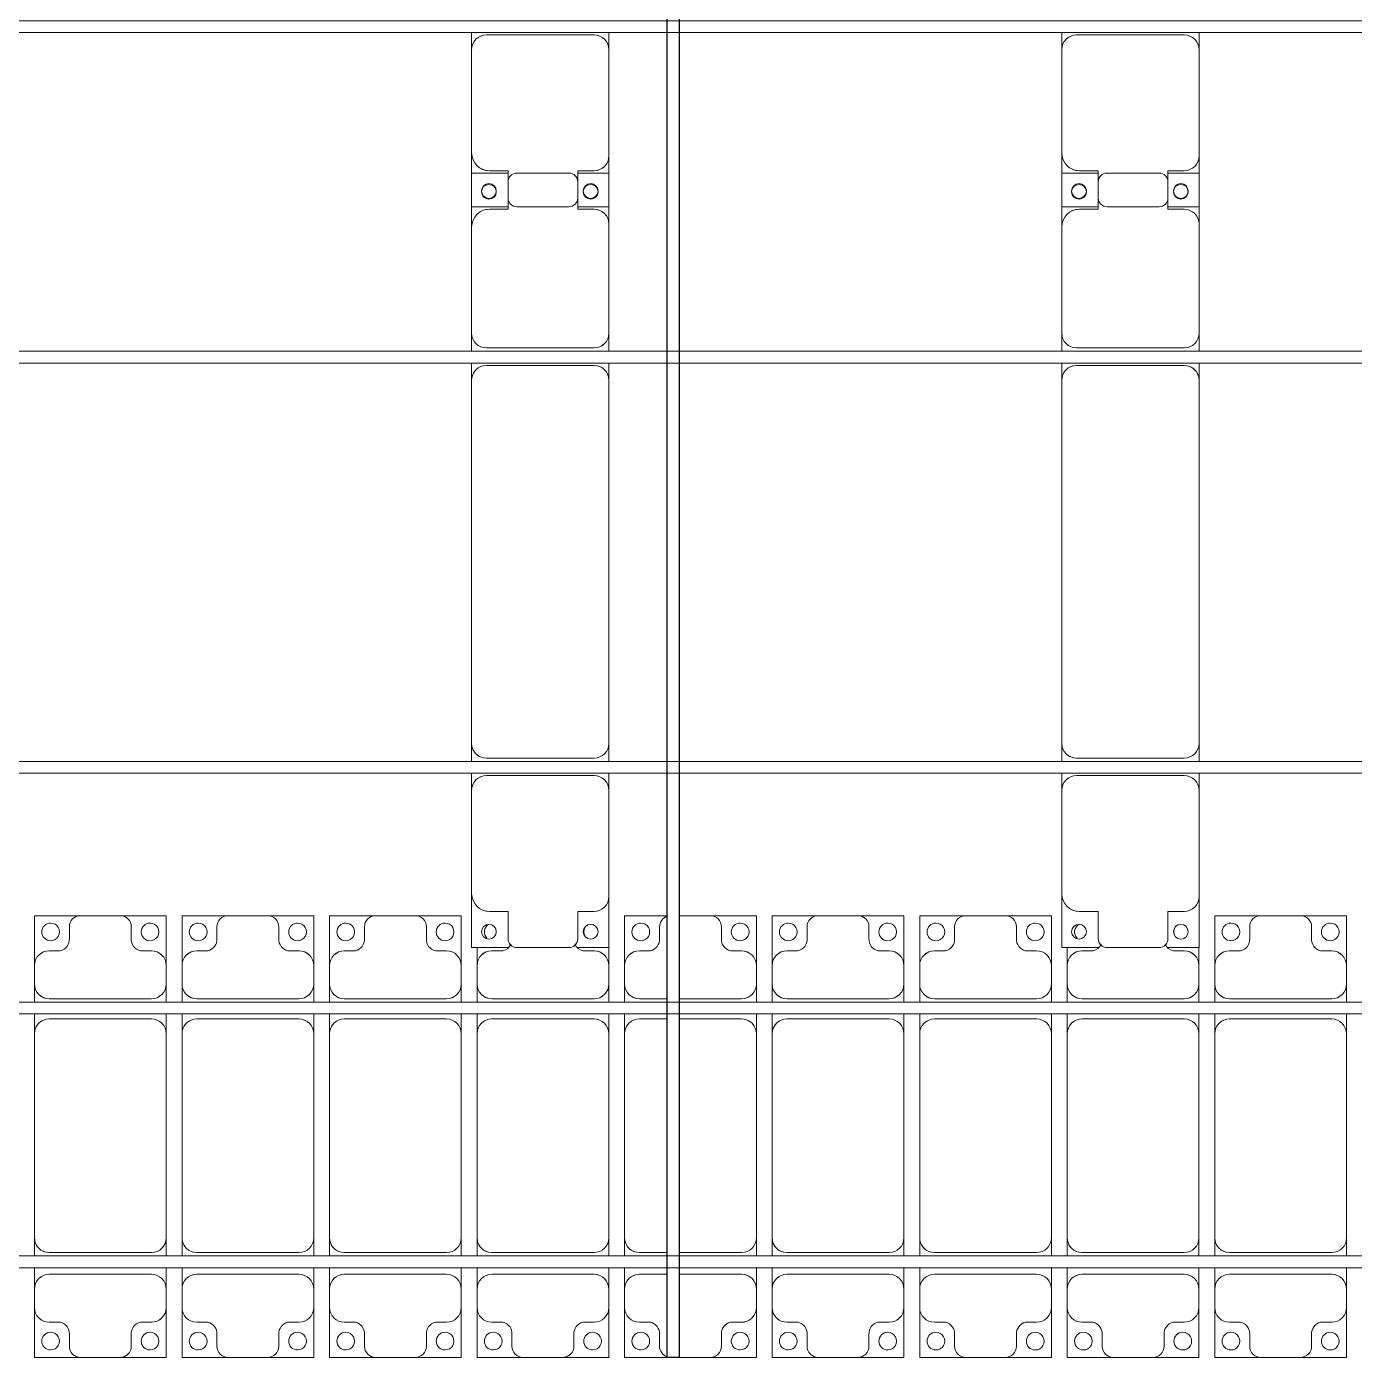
# Model space of a CAD drawing. Header units: millimetres. Extents: x -147246 to 112336, y -213734 to -86506.
# Drawn here: x -23856 to -19356, y -204519 to -200010 of the extents above; entities that cross this region are included whole.
import ezdxf

# ---------------------------------------------------------------- set-up
doc = ezdxf.new("R2010")
doc.units = ezdxf.units.MM
doc.layers.add('A-GENM', color=13, linetype='Continuous', lineweight=9)
doc.layers.add('S-BEAM', color=12, linetype='Continuous', lineweight=9)

# ---------------------------------------------------------------- blocks, each defined once
blk = doc.blocks.new('Dai phao do pin - DẢI PHAO ĐỠ PIN-V38-BỐ TRÍ KHUNG KẾT CẤU BÈ PIN 05')
at = {"layer": 'A-GENM', "color": 7}
for p, q in [((-1312.2, 241.6), (-1129.7, 241.6)), ((-1312.2, 116.4), (-1312.2, 241.6)), ((-779.7, 241.6), (-1129.7, 241.6)), ((-779.7, 241.6), (-721.5, 241.6)), ((-681.5, 241.6), (-620.3, 241.6)), ((610.3, 241.6), (-620.3, 241.6)), ((610.3, 241.6), (668.5, 241.6)), ((708.5, 241.6), (769.7, 241.6)), ((1129.7, 241.6), (769.7, 241.6)), ((1129.7, 241.6), (1312.2, 241.6)), ((1197.8, 241.6), (1380.3, 241.6)), ((1197.8, 118.2), (1197.8, 241.6)), ((1312.2, 241.6), (1312.2, 118.2)), ((1730.3, 241.6), (1380.3, 241.6)), ((1730.3, 241.6), (1788.5, 241.6)), ((-1189.7, 181.6), (-1189.7, 118.2)), ((-729.7, -173.4), (-729.7, 191.6)), ((-670.3, 191.6), (-670.3, -173.4)), ((660.3, -173.4), (660.3, 191.6)), ((719.7, 191.6), (719.7, -173.4)), ((1189.7, 118.2), (1189.7, 181.6)), ((1320.3, 181.6), (1320.3, 118.2)), ((1780.3, -173.4), (1780.3, 191.6)), ((-1189.7, 118.2), (-1282.2, 118.2)), ((1282.2, 118.2), (1189.7, 118.2)), ((1320.3, 118.2), (1227.8, 118.2)), ((-1312.2, 88.2), (-1312.2, -88.2)), ((1197.8, 88.2), (1197.8, -88.2)), ((1312.2, -88.2), (1312.2, 88.2)), ((-1312.2, -223.4), (-1312.2, -116.4)), ((-1282.2, -118.2), (-1189.7, -118.2)), ((-1189.7, -118.2), (-1189.7, -173.4)), ((1189.7, -173.4), (1189.7, -118.2)), ((1189.7, -118.2), (1282.2, -118.2)), ((1197.8, -223.4), (1197.8, -118.2)), ((1227.8, -118.2), (1320.3, -118.2)), ((1312.2, -118.2), (1312.2, -223.4)), ((1320.3, -118.2), (1320.3, -173.4)), ((-1139.7, -223.4), (-1312.2, -223.4)), ((-1139.7, -223.4), (-779.7, -223.4)), ((-721.5, -223.4), (-779.7, -223.4)), ((-620.3, -223.4), (-681.5, -223.4)), ((-620.3, -223.4), (610.3, -223.4)), ((668.5, -223.4), (610.3, -223.4)), ((769.7, -223.4), (708.5, -223.4)), ((769.7, -223.4), (1139.7, -223.4)), ((1312.2, -223.4), (1139.7, -223.4)), ((1370.3, -223.4), (1197.8, -223.4)), ((1370.3, -223.4), (1730.3, -223.4)), ((1788.5, -223.4), (1730.3, -223.4))]:
    blk.add_line(p, q, dxfattribs=at)
for centre, radius, start, end in [((-1129.7, 181.6), 60, 90, 180), ((-779.7, 191.6), 50, 360, 90), ((-779.7, 191.6), 50, 360, 45), ((-620.3, 191.6), 50, 90, 180), ((-620.3, 191.6), 50, 105, 180), ((610.3, 191.6), 50, 360, 90), ((610.3, 191.6), 50, 15, 90), ((769.7, 191.6), 50, 90, 180), ((769.7, 191.6), 50, 135, 180), ((1129.7, 181.6), 60, 360, 90), ((1380.3, 181.6), 60, 90, 180), ((1730.3, 191.6), 50, 360, 90), ((1730.3, 191.6), 50, 360, 45), ((-1258.6, 183.2), 25, 0, 180), ((-1258.6, 183.2), 25, 180, 360), ((-1129.7, 181.6), 60, 150, 180), ((1129.7, 181.6), 60, 360, 30), ((1248.6, 183.2), 25, 360, 180), ((1248.6, 183.2), 25, 180, 0), ((1251.4, 183.2), 25, 0, 180), ((1251.4, 183.2), 25, 180, 360), ((1380.3, 181.6), 60, 150, 180), ((-1282.2, 88.2), 30, 90, 180), ((-1282.2, 88.2), 30, 120, 134.109), ((1227.8, 88.2), 30, 90, 180), ((1282.2, 88.2), 30, 360, 90), ((-1282.2, -88.2), 30, 180, 270), ((1227.8, -88.2), 30, 180, 270), ((1282.2, -88.2), 30, 270, 360), ((-1282.2, -88.2), 30, 225.8915, 240), ((-1258.6, -161.8), 25, 0, 180), ((-1258.6, -161.8), 25, 180, 0), ((-1139.7, -173.4), 50, 180, 270), ((-1139.7, -173.4), 50, 180, 225), ((-779.7, -173.4), 50, 270, 360), ((-779.7, -173.4), 50, 315, 360), ((-620.3, -173.4), 50, 180, 270), ((-620.3, -173.4), 50, 180, 270), ((610.3, -173.4), 50, 270, 360), ((610.3, -173.4), 50, 285, 360), ((769.7, -173.4), 50, 180, 270), ((769.7, -173.4), 50, 180, 225), ((1139.7, -173.4), 50, 270, 360), ((1139.7, -173.4), 50, 315, 360), ((1248.6, -161.8), 25, 0, 180), ((1248.6, -161.8), 25, 180, 360), ((1251.4, -161.8), 25, 0, 180), ((1251.4, -161.8), 25, 180, 0), ((1370.3, -173.4), 50, 180, 270), ((1370.3, -173.4), 50, 180, 225), ((1730.3, -173.4), 50, 270, 360), ((1730.3, -173.4), 50, 315, 360)]:
    blk.add_arc(centre, radius, start, end, dxfattribs=at)
blk = doc.blocks.new('Dai phao do pin - DẢI PHAO ĐỠ PIN-V39-BỐ TRÍ KHUNG KẾT CẤU BÈ PIN 05')
at = {"layer": 'A-GENM', "color": 7}
for p, q in [((-1312.2, 241.6), (-1129.7, 241.6)), ((-1312.2, 116.4), (-1312.2, 241.6)), ((-779.7, 241.6), (-1129.7, 241.6)), ((-779.7, 241.6), (-721.5, 241.6)), ((-681.5, 241.6), (-620.3, 241.6)), ((610.3, 241.6), (-620.3, 241.6)), ((610.3, 241.6), (668.5, 241.6)), ((708.5, 241.6), (769.7, 241.6)), ((1129.7, 241.6), (769.7, 241.6)), ((1129.7, 241.6), (1312.2, 241.6)), ((1197.8, 241.6), (1380.3, 241.6)), ((1197.8, 118.2), (1197.8, 241.6)), ((1312.2, 241.6), (1312.2, 118.2)), ((1730.3, 241.6), (1380.3, 241.6)), ((1730.3, 241.6), (1788.5, 241.6)), ((-1189.7, 181.6), (-1189.7, 118.2)), ((-729.7, -173.4), (-729.7, 191.6)), ((-670.3, 191.6), (-670.3, -173.4)), ((660.3, -173.4), (660.3, 191.6)), ((719.7, 191.6), (719.7, -173.4)), ((1189.7, 118.2), (1189.7, 181.6)), ((1320.3, 181.6), (1320.3, 118.2)), ((1780.3, -173.4), (1780.3, 191.6)), ((-1189.7, 118.2), (-1282.2, 118.2)), ((1282.2, 118.2), (1189.7, 118.2)), ((1320.3, 118.2), (1227.8, 118.2)), ((-1312.2, 88.2), (-1312.2, -88.2)), ((1197.8, 88.2), (1197.8, -88.2)), ((1312.2, -88.2), (1312.2, 88.2)), ((-1312.2, -223.4), (-1312.2, -116.4)), ((-1282.2, -118.2), (-1189.7, -118.2)), ((-1189.7, -118.2), (-1189.7, -173.4)), ((1189.7, -173.4), (1189.7, -118.2)), ((1189.7, -118.2), (1282.2, -118.2)), ((1197.8, -223.4), (1197.8, -118.2)), ((1227.8, -118.2), (1320.3, -118.2)), ((1312.2, -118.2), (1312.2, -223.4)), ((1320.3, -118.2), (1320.3, -173.4)), ((-1139.7, -223.4), (-1312.2, -223.4)), ((-1139.7, -223.4), (-779.7, -223.4)), ((-721.5, -223.4), (-779.7, -223.4)), ((-620.3, -223.4), (-681.5, -223.4)), ((-620.3, -223.4), (610.3, -223.4)), ((668.5, -223.4), (610.3, -223.4)), ((769.7, -223.4), (708.5, -223.4)), ((769.7, -223.4), (1139.7, -223.4)), ((1312.2, -223.4), (1139.7, -223.4)), ((1370.3, -223.4), (1197.8, -223.4)), ((1370.3, -223.4), (1730.3, -223.4)), ((1788.5, -223.4), (1730.3, -223.4))]:
    blk.add_line(p, q, dxfattribs=at)
for centre, radius, start, end in [((-1129.7, 181.6), 60, 90, 180), ((-779.7, 191.6), 50, 360, 90), ((-779.7, 191.6), 50, 360, 45), ((-620.3, 191.6), 50, 90, 180), ((-620.3, 191.6), 50, 105, 180), ((610.3, 191.6), 50, 360, 90), ((610.3, 191.6), 50, 15, 90), ((769.7, 191.6), 50, 90, 180), ((769.7, 191.6), 50, 135, 180), ((1129.7, 181.6), 60, 360, 90), ((1380.3, 181.6), 60, 90, 180), ((1730.3, 191.6), 50, 360, 90), ((1730.3, 191.6), 50, 360, 45), ((-1258.6, 183.2), 25, 0, 180), ((-1258.6, 183.2), 25, 180, 360), ((-1129.7, 181.6), 60, 150, 180), ((1129.7, 181.6), 60, 360, 30), ((1248.6, 183.2), 25, 360, 180), ((1248.6, 183.2), 25, 180, 0), ((1251.4, 183.2), 25, 0, 180), ((1251.4, 183.2), 25, 180, 360), ((1380.3, 181.6), 60, 150, 180), ((-1282.2, 88.2), 30, 90, 180), ((-1282.2, 88.2), 30, 120, 134.1085), ((1227.8, 88.2), 30, 90, 180), ((1282.2, 88.2), 30, 360, 90), ((-1282.2, -88.2), 30, 180, 270), ((1227.8, -88.2), 30, 180, 270), ((1282.2, -88.2), 30, 270, 360), ((-1282.2, -88.2), 30, 225.8919, 240), ((-1258.6, -161.8), 25, 0, 180), ((-1258.6, -161.8), 25, 180, 0), ((-1139.7, -173.4), 50, 180, 270), ((-1139.7, -173.4), 50, 180, 225), ((-779.7, -173.4), 50, 270, 360), ((-779.7, -173.4), 50, 315, 360), ((-620.3, -173.4), 50, 180, 270), ((-620.3, -173.4), 50, 180, 270), ((610.3, -173.4), 50, 270, 360), ((610.3, -173.4), 50, 285, 360), ((769.7, -173.4), 50, 180, 270), ((769.7, -173.4), 50, 180, 225), ((1139.7, -173.4), 50, 270, 360), ((1139.7, -173.4), 50, 315, 360), ((1248.6, -161.8), 25, 0, 180), ((1248.6, -161.8), 25, 180, 360), ((1251.4, -161.8), 25, 0, 180), ((1251.4, -161.8), 25, 180, 0), ((1370.3, -173.4), 50, 180, 270), ((1370.3, -173.4), 50, 180, 225), ((1730.3, -173.4), 50, 270, 360), ((1730.3, -173.4), 50, 315, 360)]:
    blk.add_arc(centre, radius, start, end, dxfattribs=at)
blk = doc.blocks.new('Dai phaodi lai - DẢI PHAO ĐI LẠI-25020-BỐ TRÍ KHUNG KẾT CẤU BÈ PIN 05')
at = {"layer": 'A-GENM', "color": 7}
for p, q in [((72276.8, 748.4), (72433.1, 748.4)), ((72276.8, 579.3), (72276.8, 748.4)), ((72566.9, 748.4), (72433.1, 748.4)), ((72566.9, 748.4), (72723.2, 748.4)), ((72723.2, 748.4), (72723.2, 579.3)), ((72776.8, 748.4), (72933.1, 748.4)), ((72776.8, 579.3), (72776.8, 748.4)), ((73066.9, 748.4), (72933.1, 748.4)), ((73066.9, 748.4), (73223.2, 748.4)), ((73223.2, 748.4), (73223.2, 579.3)), ((73276.8, 748.4), (73433.1, 748.4)), ((73276.8, 579.3), (73276.8, 748.4)), ((73566.9, 748.4), (73433.1, 748.4)), ((73566.9, 748.4), (73723.2, 748.4)), ((73723.2, 748.4), (73723.2, 579.3)), ((74276.8, 748.4), (74421.5, 748.4)), ((74276.8, 579.3), (74276.8, 748.4)), ((74566.9, 748.4), (74461.5, 748.4)), ((74566.9, 748.4), (74723.2, 748.4)), ((74723.2, 748.4), (74723.2, 579.3)), ((74776.8, 748.4), (74933.1, 748.4)), ((74776.8, 579.3), (74776.8, 748.4)), ((75066.9, 748.4), (74933.1, 748.4)), ((75066.9, 748.4), (75223.2, 748.4)), ((75223.2, 748.4), (75223.2, 579.3)), ((75276.8, 748.4), (75433.1, 748.4)), ((75276.8, 579.3), (75276.8, 748.4)), ((75566.9, 748.4), (75433.1, 748.4)), ((75566.9, 748.4), (75723.2, 748.4)), ((75723.2, 748.4), (75723.2, 579.3)), ((76276.8, 748.4), (76433.1, 748.4)), ((76276.8, 579.3), (76276.8, 748.4)), ((76566.9, 748.4), (76433.1, 748.4)), ((76566.9, 748.4), (76723.2, 748.4)), ((76723.2, 748.4), (76723.2, 579.3)), ((72395.1, 710.4), (72395.1, 670.7)), ((72604.9, 670.7), (72604.9, 710.4)), ((72895.1, 710.4), (72895.1, 670.7)), ((73104.9, 670.7), (73104.9, 710.4)), ((73395.1, 710.4), (73395.1, 670.7)), ((73604.9, 670.7), (73604.9, 710.4)), ((74395.1, 710.4), (74395.1, 670.7)), ((74604.9, 670.7), (74604.9, 710.4)), ((74895.1, 710.4), (74895.1, 670.7)), ((75104.9, 670.7), (75104.9, 710.4)), ((75395.1, 710.4), (75395.1, 670.7)), ((75604.9, 670.7), (75604.9, 710.4)), ((76395.1, 710.4), (76395.1, 670.7)), ((76604.9, 670.7), (76604.9, 710.4)), ((73776.8, 579.3), (73776.8, 641.7)), ((74223.2, 640.7), (74223.2, 579.3)), ((75776.8, 579.3), (75776.8, 641.7)), ((76223.2, 640.7), (76223.2, 579.3)), ((72364.3, 629.3), (72326.8, 629.3)), ((72673.2, 629.3), (72635.7, 629.3)), ((72864.3, 629.3), (72826.8, 629.3)), ((73173.2, 629.3), (73135.7, 629.3)), ((73364.3, 629.3), (73326.8, 629.3)), ((73673.2, 629.3), (73635.7, 629.3)), ((73864.3, 629.3), (73826.8, 629.3)), ((74173.2, 629.3), (74135.7, 629.3)), ((74364.3, 629.3), (74326.8, 629.3)), ((74673.2, 629.3), (74635.7, 629.3)), ((74864.3, 629.3), (74826.8, 629.3)), ((75173.2, 629.3), (75135.7, 629.3)), ((75364.3, 629.3), (75326.8, 629.3)), ((75673.2, 629.3), (75635.7, 629.3)), ((75864.3, 629.3), (75826.8, 629.3)), ((76173.2, 629.3), (76135.7, 629.3)), ((76364.3, 629.3), (76326.8, 629.3)), ((76673.2, 629.3), (76635.7, 629.3)), ((72276.8, 579.3), (72276.8, 516.7)), ((72723.2, 516.7), (72723.2, 579.3)), ((72776.8, 579.3), (72776.8, 516.7)), ((73223.2, 516.7), (73223.2, 579.3)), ((73276.8, 579.3), (73276.8, 516.7)), ((73723.2, 516.7), (73723.2, 579.3)), ((73776.8, 579.3), (73776.8, 516.7)), ((74223.2, 516.7), (74223.2, 579.3)), ((74276.8, 579.3), (74276.8, 516.7)), ((74723.2, 516.7), (74723.2, 579.3)), ((74776.8, 579.3), (74776.8, 516.7)), ((75223.2, 516.7), (75223.2, 579.3)), ((75276.8, 579.3), (75276.8, 516.7)), ((75723.2, 516.7), (75723.2, 579.3)), ((75776.8, 579.3), (75776.8, 516.7)), ((76223.2, 516.7), (76223.2, 579.3)), ((76276.8, 579.3), (76276.8, 516.7)), ((76723.2, 516.7), (76723.2, 579.3)), ((72276.8, 455.5), (72276.8, 516.7)), ((72723.2, 516.7), (72723.2, 455.5)), ((72776.8, 455.5), (72776.8, 516.7)), ((73223.2, 516.7), (73223.2, 455.5)), ((73276.8, 455.5), (73276.8, 516.7)), ((73723.2, 516.7), (73723.2, 455.5)), ((73776.8, 455.5), (73776.8, 516.7)), ((74223.2, 516.7), (74223.2, 455.5)), ((74276.8, 455.5), (74276.8, 516.7)), ((74723.2, 516.7), (74723.2, 455.5)), ((74776.8, 455.5), (74776.8, 516.7)), ((75223.2, 516.7), (75223.2, 455.5)), ((75276.8, 455.5), (75276.8, 516.7)), ((75723.2, 516.7), (75723.2, 455.5)), ((75776.8, 455.5), (75776.8, 516.7)), ((76223.2, 516.7), (76223.2, 455.5)), ((76276.8, 455.5), (76276.8, 516.7)), ((76723.2, 516.7), (76723.2, 455.5)), ((72326.8, 466.7), (72673.2, 466.7)), ((72826.8, 466.7), (73173.2, 466.7)), ((73326.8, 466.7), (73673.2, 466.7)), ((73826.8, 466.7), (74173.2, 466.7)), ((74326.8, 466.7), (74421.5, 466.7)), ((74461.5, 466.7), (74673.2, 466.7)), ((74826.8, 466.7), (75173.2, 466.7)), ((75326.8, 466.7), (75673.2, 466.7)), ((75826.8, 466.7), (76173.2, 466.7)), ((76326.8, 466.7), (76673.2, 466.7)), ((72276.8, 348.3), (72276.8, 415.5)), ((72723.2, 415.5), (72723.2, 348.3)), ((72776.8, 348.3), (72776.8, 415.5)), ((73223.2, 415.5), (73223.2, 348.3)), ((73276.8, 348.3), (73276.8, 415.5)), ((73723.2, 415.5), (73723.2, 348.3)), ((73776.8, 348.3), (73776.8, 415.5)), ((74223.2, 415.5), (74223.2, 348.3)), ((74276.8, 348.3), (74276.8, 415.5)), ((74723.2, 415.5), (74723.2, 348.3)), ((74776.8, 348.3), (74776.8, 415.5)), ((75223.2, 415.5), (75223.2, 348.3)), ((75276.8, 348.3), (75276.8, 415.5)), ((75723.2, 415.5), (75723.2, 348.3)), ((75776.8, 348.3), (75776.8, 415.5)), ((76223.2, 415.5), (76223.2, 348.3)), ((76276.8, 348.3), (76276.8, 415.5)), ((76723.2, 415.5), (76723.2, 348.3)), ((72673.2, 398.3), (72326.8, 398.3)), ((73173.2, 398.3), (72826.8, 398.3)), ((73673.2, 398.3), (73326.8, 398.3)), ((74173.2, 398.3), (73826.8, 398.3)), ((74421.5, 398.3), (74326.8, 398.3)), ((74673.2, 398.3), (74461.5, 398.3)), ((75173.2, 398.3), (74826.8, 398.3)), ((75673.2, 398.3), (75326.8, 398.3)), ((76173.2, 398.3), (75826.8, 398.3)), ((76673.2, 398.3), (76326.8, 398.3)), ((72276.8, 348.3), (72276.8, -343.3)), ((72723.2, -343.3), (72723.2, 348.3)), ((72776.8, 348.3), (72776.8, -343.3)), ((73223.2, -343.3), (73223.2, 348.3)), ((73276.8, 348.3), (73276.8, -343.3)), ((73723.2, -343.3), (73723.2, 348.3)), ((73776.8, 348.3), (73776.8, -343.3)), ((74223.2, -343.3), (74223.2, 348.3)), ((74276.8, 348.3), (74276.8, -343.3)), ((74723.2, -343.3), (74723.2, 348.3)), ((74776.8, 348.3), (74776.8, -343.3)), ((75223.2, -343.3), (75223.2, 348.3)), ((75276.8, 348.3), (75276.8, -343.3)), ((75723.2, -343.3), (75723.2, 348.3)), ((75776.8, 348.3), (75776.8, -343.3)), ((76223.2, -343.3), (76223.2, 348.3)), ((76276.8, 348.3), (76276.8, -343.3)), ((76723.2, -343.3), (76723.2, 348.3)), ((72276.8, -404.5), (72276.8, -343.3)), ((72723.2, -343.3), (72723.2, -404.5)), ((72776.8, -404.5), (72776.8, -343.3)), ((73223.2, -343.3), (73223.2, -404.5)), ((73276.8, -404.5), (73276.8, -343.3)), ((73723.2, -343.3), (73723.2, -404.5)), ((73776.8, -404.5), (73776.8, -343.3)), ((74223.2, -343.3), (74223.2, -404.5)), ((74276.8, -404.5), (74276.8, -343.3)), ((74723.2, -343.3), (74723.2, -404.5)), ((74776.8, -404.5), (74776.8, -343.3)), ((75223.2, -343.3), (75223.2, -404.5)), ((75276.8, -404.5), (75276.8, -343.3)), ((75723.2, -343.3), (75723.2, -404.5)), ((75776.8, -404.5), (75776.8, -343.3)), ((76223.2, -343.3), (76223.2, -404.5)), ((76276.8, -404.5), (76276.8, -343.3)), ((76723.2, -343.3), (76723.2, -404.5)), ((72326.8, -393.3), (72673.2, -393.3)), ((72826.8, -393.3), (73173.2, -393.3)), ((73326.8, -393.3), (73673.2, -393.3)), ((73826.8, -393.3), (74173.2, -393.3)), ((74326.8, -393.3), (74421.5, -393.3)), ((74461.5, -393.3), (74673.2, -393.3)), ((74826.8, -393.3), (75173.2, -393.3)), ((75326.8, -393.3), (75673.2, -393.3)), ((75826.8, -393.3), (76173.2, -393.3)), ((76326.8, -393.3), (76673.2, -393.3)), ((72276.8, -516.7), (72276.8, -444.5)), ((72723.2, -444.5), (72723.2, -516.7)), ((72776.8, -516.7), (72776.8, -444.5)), ((73223.2, -444.5), (73223.2, -516.7)), ((73276.8, -516.7), (73276.8, -444.5)), ((73723.2, -444.5), (73723.2, -516.7)), ((73776.8, -516.7), (73776.8, -444.5)), ((74223.2, -444.5), (74223.2, -516.7)), ((74276.8, -516.7), (74276.8, -444.5)), ((74723.2, -444.5), (74723.2, -516.7)), ((74776.8, -516.7), (74776.8, -444.5)), ((75223.2, -444.5), (75223.2, -516.7)), ((75276.8, -516.7), (75276.8, -444.5)), ((75723.2, -444.5), (75723.2, -516.7)), ((75776.8, -516.7), (75776.8, -444.5)), ((76223.2, -444.5), (76223.2, -516.7)), ((76276.8, -516.7), (76276.8, -444.5)), ((76723.2, -444.5), (76723.2, -516.7)), ((72673.2, -466.7), (72326.8, -466.7)), ((73173.2, -466.7), (72826.8, -466.7)), ((73673.2, -466.7), (73326.8, -466.7)), ((74173.2, -466.7), (73826.8, -466.7)), ((74421.5, -466.7), (74326.8, -466.7)), ((74673.2, -466.7), (74461.5, -466.7)), ((75173.2, -466.7), (74826.8, -466.7)), ((75673.2, -466.7), (75326.8, -466.7)), ((76173.2, -466.7), (75826.8, -466.7)), ((76673.2, -466.7), (76326.8, -466.7)), ((72276.8, -516.7), (72276.8, -579.3)), ((72723.2, -579.3), (72723.2, -516.7)), ((72776.8, -516.7), (72776.8, -579.3)), ((73223.2, -579.3), (73223.2, -516.7)), ((73276.8, -516.7), (73276.8, -579.3)), ((73723.2, -579.3), (73723.2, -516.7)), ((73776.8, -516.7), (73776.8, -579.3)), ((74223.2, -579.3), (74223.2, -516.7)), ((74276.8, -516.7), (74276.8, -579.3)), ((74723.2, -579.3), (74723.2, -516.7)), ((74776.8, -516.7), (74776.8, -579.3)), ((75223.2, -579.3), (75223.2, -516.7)), ((75276.8, -516.7), (75276.8, -579.3)), ((75723.2, -579.3), (75723.2, -516.7)), ((75776.8, -516.7), (75776.8, -579.3)), ((76223.2, -579.3), (76223.2, -516.7)), ((76276.8, -516.7), (76276.8, -579.3)), ((76723.2, -579.3), (76723.2, -516.7)), ((72276.8, -748.4), (72276.8, -579.3)), ((72723.2, -579.3), (72723.2, -748.4)), ((72776.8, -748.4), (72776.8, -579.3)), ((73223.2, -579.3), (73223.2, -748.4)), ((73276.8, -748.4), (73276.8, -579.3)), ((73723.2, -579.3), (73723.2, -748.4)), ((73776.8, -748.4), (73776.8, -579.3)), ((74223.2, -579.3), (74223.2, -748.4)), ((74276.8, -748.4), (74276.8, -579.3)), ((74723.2, -579.3), (74723.2, -748.4)), ((74776.8, -748.4), (74776.8, -579.3)), ((75223.2, -579.3), (75223.2, -748.4)), ((75276.8, -748.4), (75276.8, -579.3)), ((75723.2, -579.3), (75723.2, -748.4)), ((75776.8, -748.4), (75776.8, -579.3)), ((76223.2, -579.3), (76223.2, -748.4)), ((76276.8, -748.4), (76276.8, -579.3)), ((76723.2, -579.3), (76723.2, -748.4)), ((72326.8, -629.3), (72364.3, -629.3)), ((72635.7, -629.3), (72673.2, -629.3)), ((72826.8, -629.3), (72864.3, -629.3)), ((73135.7, -629.3), (73173.2, -629.3)), ((73326.8, -629.3), (73364.3, -629.3)), ((73635.7, -629.3), (73673.2, -629.3)), ((73826.8, -629.3), (73864.3, -629.3)), ((74135.7, -629.3), (74173.2, -629.3)), ((74326.8, -629.3), (74364.3, -629.3)), ((74635.7, -629.3), (74673.2, -629.3)), ((74826.8, -629.3), (74864.3, -629.3)), ((75135.7, -629.3), (75173.2, -629.3)), ((75326.8, -629.3), (75364.3, -629.3)), ((75635.7, -629.3), (75673.2, -629.3)), ((75826.8, -629.3), (75864.3, -629.3)), ((76135.7, -629.3), (76173.2, -629.3)), ((76326.8, -629.3), (76364.3, -629.3)), ((76635.7, -629.3), (76673.2, -629.3)), ((72395.1, -670.7), (72395.1, -710.4)), ((72604.9, -710.4), (72604.9, -670.7)), ((72895.1, -670.7), (72895.1, -710.4)), ((73104.9, -710.4), (73104.9, -670.7)), ((73395.1, -670.7), (73395.1, -710.4)), ((73604.9, -710.4), (73604.9, -670.7)), ((73895.1, -670.7), (73895.1, -710.4)), ((74104.9, -710.4), (74104.9, -670.7)), ((74395.1, -670.7), (74395.1, -710.4)), ((74604.9, -710.4), (74604.9, -670.7)), ((74895.1, -670.7), (74895.1, -710.4)), ((75104.9, -710.4), (75104.9, -670.7)), ((75395.1, -670.7), (75395.1, -710.4)), ((75604.9, -710.4), (75604.9, -670.7)), ((75895.1, -670.7), (75895.1, -710.4)), ((76104.9, -710.4), (76104.9, -670.7)), ((76395.1, -670.7), (76395.1, -710.4)), ((76604.9, -710.4), (76604.9, -670.7)), ((72433.1, -748.4), (72276.8, -748.4)), ((72433.1, -748.4), (72566.9, -748.4)), ((72723.2, -748.4), (72566.9, -748.4)), ((72933.1, -748.4), (72776.8, -748.4)), ((72933.1, -748.4), (73066.9, -748.4)), ((73223.2, -748.4), (73066.9, -748.4)), ((73433.1, -748.4), (73276.8, -748.4)), ((73433.1, -748.4), (73566.9, -748.4)), ((73723.2, -748.4), (73566.9, -748.4)), ((73933.1, -748.4), (73776.8, -748.4)), ((73933.1, -748.4), (74066.9, -748.4)), ((74223.2, -748.4), (74070.8, -748.4)), ((74421.5, -748.4), (74276.8, -748.4)), ((74461.5, -748.4), (74566.9, -748.4)), ((74723.2, -748.4), (74566.9, -748.4)), ((74933.1, -748.4), (74776.8, -748.4)), ((74933.1, -748.4), (75066.9, -748.4)), ((75223.2, -748.4), (75066.9, -748.4)), ((75433.1, -748.4), (75276.8, -748.4)), ((75433.1, -748.4), (75566.9, -748.4)), ((75723.2, -748.4), (75566.9, -748.4)), ((75933.1, -748.4), (75776.8, -748.4)), ((75933.1, -748.4), (76066.9, -748.4)), ((76223.2, -748.4), (76066.9, -748.4)), ((76433.1, -748.4), (76276.8, -748.4)), ((76433.1, -748.4), (76566.9, -748.4)), ((76723.2, -748.4), (76566.9, -748.4))]:
    blk.add_line(p, q, dxfattribs=at)
for centre, radius, start, end in [((72331.6, 693.3), 30, 90, 270), ((72331.6, 693.3), 30, 270, 90), ((72433.1, 710.4), 38, 90, 180), ((72433.1, 710.4), 38, 90, 135), ((72566.9, 710.4), 38, 0, 90), ((72566.9, 710.4), 38, 45, 90), ((72668.4, 693.3), 30, 90, 270), ((72668.4, 693.3), 30, 270, 90), ((72831.6, 693.3), 30, 90, 270), ((72831.6, 693.3), 30, 270, 90), ((72933.1, 710.4), 38, 90, 180), ((72933.1, 710.4), 38, 90, 135), ((73066.9, 710.4), 38, 360, 90), ((73066.9, 710.4), 38, 45, 90), ((73168.4, 693.3), 30, 90, 270), ((73168.4, 693.3), 30, 270, 90), ((73331.6, 693.3), 30, 90, 270), ((73331.6, 693.3), 30, 270, 90), ((73433.1, 710.4), 38, 90, 180), ((73433.1, 710.4), 38, 90, 135), ((73566.9, 710.4), 38, 0, 90), ((73566.9, 710.4), 38, 45, 90), ((73668.4, 693.3), 30, 90, 270), ((73668.4, 693.3), 30, 270, 90), ((74331.6, 693.3), 30, 90, 270), ((74331.6, 693.3), 30, 270, 90), ((74433.1, 710.4), 38, 107.8722, 180), ((74433.1, 710.4), 38, 107.8722, 135), ((74566.9, 710.4), 38, 360, 90), ((74566.9, 710.4), 38, 45, 90), ((74668.4, 693.3), 30, 90, 270), ((74668.4, 693.3), 30, 270, 90), ((74831.6, 693.3), 30, 90, 270), ((74831.6, 693.3), 30, 270, 90), ((74933.1, 710.4), 38, 90, 180), ((74933.1, 710.4), 38, 90, 135), ((75066.9, 710.4), 38, 0, 90), ((75066.9, 710.4), 38, 45, 90), ((75168.4, 693.3), 30, 90, 270), ((75168.4, 693.3), 30, 270, 90), ((75331.6, 693.3), 30, 90, 270), ((75331.6, 693.3), 30, 270, 90), ((75433.1, 710.4), 38, 90, 180), ((75433.1, 710.4), 38, 90, 135), ((75566.9, 710.4), 38, 0, 90), ((75566.9, 710.4), 38, 45, 90), ((75668.4, 693.3), 30, 90, 270), ((75668.4, 693.3), 30, 270, 90), ((76331.6, 693.3), 30, 90, 270), ((76331.6, 693.3), 30, 270, 90), ((76433.1, 710.4), 38, 90, 180), ((76433.1, 710.4), 38, 90, 135), ((76566.9, 710.4), 38, 0, 90), ((76566.9, 710.4), 38, 45, 90), ((76668.4, 693.3), 30, 90, 270), ((76668.4, 693.3), 30, 270, 90), ((73831.6, 693.3), 30, 120, 225), ((74168.4, 693.3), 30, 150, 208.7385), ((75831.6, 693.3), 30, 120, 225), ((76168.4, 693.3), 30, 150, 208.7404), ((72355.2, 668.2), 40, 283.1885, 3.5081), ((72644.8, 668.2), 40, 176.4919, 256.8115), ((72855.2, 668.2), 40, 283.1885, 3.5081), ((73144.8, 668.2), 40, 176.4919, 256.8115), ((73355.2, 668.2), 40, 283.1885, 3.5081), ((73644.8, 668.2), 40, 176.4919, 256.8115), ((73855.2, 668.2), 40, 283.1885, 336.108), ((74144.8, 668.2), 40, 203.8918, 256.8115), ((74355.2, 668.2), 40, 283.1885, 3.5081), ((74644.8, 668.2), 40, 176.4919, 256.8115), ((74855.2, 668.2), 40, 283.1885, 3.5081), ((75144.8, 668.2), 40, 176.4919, 256.8115), ((75355.2, 668.2), 40, 283.1885, 3.5081), ((75644.8, 668.2), 40, 176.4919, 256.8115), ((75855.2, 668.2), 40, 283.1885, 336.1074), ((76144.8, 668.2), 40, 203.8924, 256.8115), ((76355.2, 668.2), 40, 283.1885, 3.5081), ((76644.8, 668.2), 40, 176.4919, 256.8115), ((72326.8, 579.3), 50, 90, 180), ((72326.8, 579.3), 50, 90, 135), ((72673.2, 579.3), 50, 0, 90), ((72673.2, 579.3), 50, 45, 90), ((72826.8, 579.3), 50, 90, 180), ((72826.8, 579.3), 50, 90, 135), ((73173.2, 579.3), 50, 0, 90), ((73173.2, 579.3), 50, 45, 90), ((73326.8, 579.3), 50, 90, 180), ((73326.8, 579.3), 50, 90, 135), ((73673.2, 579.3), 50, 360, 90), ((73673.2, 579.3), 50, 45, 90), ((73826.8, 579.3), 50, 90, 180), ((73826.8, 579.3), 50, 90, 135), ((74173.2, 579.3), 50, 0, 90), ((74173.2, 579.3), 50, 45, 90), ((74326.8, 579.3), 50, 90, 180), ((74326.8, 579.3), 50, 90, 135), ((74673.2, 579.3), 50, 0, 90), ((74673.2, 579.3), 50, 49.8856, 90), ((74826.8, 579.3), 50, 90, 180), ((74826.8, 579.3), 50, 90, 135), ((75173.2, 579.3), 50, 0, 90), ((75173.2, 579.3), 50, 45, 90), ((75326.8, 579.3), 50, 90, 180), ((75326.8, 579.3), 50, 90, 135), ((75673.2, 579.3), 50, 360, 90), ((75673.2, 579.3), 50, 45, 90), ((75826.8, 579.3), 50, 90, 180), ((75826.8, 579.3), 50, 90, 135), ((76173.2, 579.3), 50, 0, 90), ((76173.2, 579.3), 50, 45, 90), ((76326.8, 579.3), 50, 90, 180), ((76326.8, 579.3), 50, 90, 135), ((76673.2, 579.3), 50, 0, 90), ((76673.2, 579.3), 50, 45, 90), ((72326.8, 516.7), 50, 180, 270), ((72673.2, 516.7), 50, 270, 0), ((72826.8, 516.7), 50, 180, 270), ((73173.2, 516.7), 50, 270, 0), ((73326.8, 516.7), 50, 180, 270), ((73673.2, 516.7), 50, 270, 360), ((73826.8, 516.7), 50, 180, 270), ((74173.2, 516.7), 50, 270, 0), ((74326.8, 516.7), 50, 180, 270), ((74673.2, 516.7), 50, 270, 360), ((74826.8, 516.7), 50, 180, 270), ((75173.2, 516.7), 50, 270, 360), ((75326.8, 516.7), 50, 180, 270), ((75673.2, 516.7), 50, 270, 0), ((75826.8, 516.7), 50, 180, 270), ((76173.2, 516.7), 50, 270, 0), ((76326.8, 516.7), 50, 180, 270), ((76673.2, 516.7), 50, 270, 0), ((72326.8, 516.7), 50, 225, 270), ((72673.2, 516.7), 50, 270, 315), ((72826.8, 516.7), 50, 225, 270), ((73173.2, 516.7), 50, 270, 315), ((73326.8, 516.7), 50, 225, 270), ((73673.2, 516.7), 50, 270, 315), ((73826.8, 516.7), 50, 225, 270), ((74173.2, 516.7), 50, 270, 315), ((74326.8, 516.7), 50, 225, 270), ((74673.2, 516.7), 50, 270, 310.1152), ((74826.8, 516.7), 50, 225, 270), ((75173.2, 516.7), 50, 270, 315), ((75326.8, 516.7), 50, 225, 270), ((75673.2, 516.7), 50, 270, 315), ((75826.8, 516.7), 50, 225, 270), ((76173.2, 516.7), 50, 270, 315), ((76326.8, 516.7), 50, 225, 270), ((76673.2, 516.7), 50, 270, 315), ((72326.8, 348.3), 50, 90, 180), ((72326.8, 348.3), 50, 120, 165), ((72673.2, 348.3), 50, 360, 90), ((72673.2, 348.3), 50, 45, 90), ((72826.8, 348.3), 50, 90, 180), ((72826.8, 348.3), 50, 120, 165), ((73173.2, 348.3), 50, 0, 90), ((73173.2, 348.3), 50, 45, 90), ((73326.8, 348.3), 50, 90, 180), ((73326.8, 348.3), 50, 120, 165), ((73673.2, 348.3), 50, 360, 90), ((73673.2, 348.3), 50, 45, 90), ((73826.8, 348.3), 50, 90, 180), ((73826.8, 348.3), 50, 120, 165), ((74173.2, 348.3), 50, 0, 90), ((74173.2, 348.3), 50, 45, 90), ((74326.8, 348.3), 50, 90, 180), ((74326.8, 348.3), 50, 120, 165), ((74673.2, 348.3), 50, 360, 90), ((74673.2, 348.3), 50, 49.8842, 90), ((74826.8, 348.3), 50, 90, 180), ((74826.8, 348.3), 50, 120, 165), ((75173.2, 348.3), 50, 360, 90), ((75173.2, 348.3), 50, 45, 90), ((75326.8, 348.3), 50, 90, 180), ((75326.8, 348.3), 50, 120, 165), ((75673.2, 348.3), 50, 360, 90), ((75673.2, 348.3), 50, 45, 90), ((75826.8, 348.3), 50, 90, 180), ((75826.8, 348.3), 50, 120, 165), ((76173.2, 348.3), 50, 0, 90), ((76173.2, 348.3), 50, 45, 90), ((76326.8, 348.3), 50, 90, 180), ((76326.8, 348.3), 50, 120, 165), ((76673.2, 348.3), 50, 0, 90), ((76673.2, 348.3), 50, 45, 90), ((72326.8, -343.3), 50, 180, 270), ((72326.8, -343.3), 50, 180, 255), ((72673.2, -343.3), 50, 270, 360), ((72673.2, -343.3), 50, 315, 360), ((72826.8, -343.3), 50, 180, 270), ((72826.8, -343.3), 50, 180, 255), ((73173.2, -343.3), 50, 270, 360), ((73173.2, -343.3), 50, 315, 0), ((73326.8, -343.3), 50, 180, 270), ((73326.8, -343.3), 50, 180, 255), ((73673.2, -343.3), 50, 270, 0), ((73673.2, -343.3), 50, 315, 0), ((73826.8, -343.3), 50, 180, 270), ((73826.8, -343.3), 50, 180, 255), ((74173.2, -343.3), 50, 270, 0), ((74173.2, -343.3), 50, 315, 0), ((74326.8, -343.3), 50, 180, 270), ((74326.8, -343.3), 50, 180, 255), ((74673.2, -343.3), 50, 270, 0), ((74673.2, -343.3), 50, 315, 0), ((74826.8, -343.3), 50, 180, 270), ((74826.8, -343.3), 50, 180, 255), ((75173.2, -343.3), 50, 270, 0), ((75173.2, -343.3), 50, 315, 0), ((75326.8, -343.3), 50, 180, 270), ((75326.8, -343.3), 50, 180, 255), ((75673.2, -343.3), 50, 270, 360), ((75673.2, -343.3), 50, 315, 360), ((75826.8, -343.3), 50, 180, 270), ((75826.8, -343.3), 50, 180, 255), ((76173.2, -343.3), 50, 270, 0), ((76173.2, -343.3), 50, 315, 0), ((76326.8, -343.3), 50, 180, 270), ((76326.8, -343.3), 50, 180, 255), ((76673.2, -343.3), 50, 270, 0), ((76673.2, -343.3), 50, 315, 0), ((72326.8, -516.7), 50, 90, 180), ((72326.8, -516.7), 50, 90, 135), ((72673.2, -516.7), 50, 360, 90), ((72673.2, -516.7), 50, 45, 90), ((72826.8, -516.7), 50, 90, 180), ((72826.8, -516.7), 50, 90, 135), ((73173.2, -516.7), 50, 360, 90), ((73173.2, -516.7), 50, 45, 90), ((73326.8, -516.7), 50, 90, 180), ((73326.8, -516.7), 50, 90, 135), ((73673.2, -516.7), 50, 360, 90), ((73673.2, -516.7), 50, 45, 90), ((73826.8, -516.7), 50, 90, 180), ((73826.8, -516.7), 50, 90, 135), ((74173.2, -516.7), 50, 0, 90), ((74173.2, -516.7), 50, 45, 90), ((74326.8, -516.7), 50, 90, 180), ((74326.8, -516.7), 50, 90, 135), ((74673.2, -516.7), 50, 0, 90), ((74673.2, -516.7), 50, 49.8792, 90), ((74826.8, -516.7), 50, 90, 180), ((74826.8, -516.7), 50, 90, 135), ((75173.2, -516.7), 50, 0, 90), ((75173.2, -516.7), 50, 45, 90), ((75326.8, -516.7), 50, 90, 180), ((75326.8, -516.7), 50, 90, 135), ((75673.2, -516.7), 50, 0, 90), ((75673.2, -516.7), 50, 45, 90), ((75826.8, -516.7), 50, 90, 180), ((75826.8, -516.7), 50, 90, 135), ((76173.2, -516.7), 50, 360, 90), ((76173.2, -516.7), 50, 45, 90), ((76326.8, -516.7), 50, 90, 180), ((76326.8, -516.7), 50, 90, 135), ((76673.2, -516.7), 50, 0, 90), ((76673.2, -516.7), 50, 45, 90), ((72326.8, -579.3), 50, 180, 270), ((72673.2, -579.3), 50, 270, 360), ((72826.8, -579.3), 50, 180, 270), ((73173.2, -579.3), 50, 270, 360), ((73326.8, -579.3), 50, 180, 270), ((73673.2, -579.3), 50, 270, 360), ((73826.8, -579.3), 50, 180, 270), ((74173.2, -579.3), 50, 270, 0), ((74326.8, -579.3), 50, 180, 270), ((74673.2, -579.3), 50, 270, 0), ((74826.8, -579.3), 50, 180, 270), ((75173.2, -579.3), 50, 270, 360), ((75326.8, -579.3), 50, 180, 270), ((75673.2, -579.3), 50, 270, 0), ((75826.8, -579.3), 50, 180, 270), ((76173.2, -579.3), 50, 270, 360), ((76326.8, -579.3), 50, 180, 270), ((76673.2, -579.3), 50, 270, 0), ((72326.8, -579.3), 50, 225, 270), ((72355.2, -668.2), 40, 356.4919, 76.8115), ((72644.8, -668.2), 40, 103.1885, 183.5081), ((72673.2, -579.3), 50, 270, 315), ((72826.8, -579.3), 50, 225, 270), ((72855.2, -668.2), 40, 356.4919, 76.8115), ((73144.8, -668.2), 40, 103.1885, 183.5081), ((73173.2, -579.3), 50, 270, 315), ((73326.8, -579.3), 50, 225, 270), ((73355.2, -668.2), 40, 356.4919, 76.8115), ((73644.8, -668.2), 40, 103.1885, 183.5081), ((73673.2, -579.3), 50, 270, 315), ((73826.8, -579.3), 50, 225, 270), ((73855.2, -668.2), 40, 356.4919, 76.8115), ((74144.8, -668.2), 40, 103.1885, 183.5081), ((74173.2, -579.3), 50, 270, 315), ((74326.8, -579.3), 50, 225, 270), ((74355.2, -668.2), 40, 356.4919, 76.8115), ((74644.8, -668.2), 40, 103.1885, 183.5081), ((74673.2, -579.3), 50, 270, 310.1216), ((74826.8, -579.3), 50, 225, 270), ((74855.2, -668.2), 40, 356.4919, 76.8115), ((75144.8, -668.2), 40, 103.1885, 183.5081), ((75173.2, -579.3), 50, 270, 315), ((75326.8, -579.3), 50, 225, 270), ((75355.2, -668.2), 40, 356.4919, 76.8115), ((75644.8, -668.2), 40, 103.1885, 183.5081), ((75673.2, -579.3), 50, 270, 315), ((75826.8, -579.3), 50, 225, 270), ((75855.2, -668.2), 40, 356.4919, 76.8115), ((76144.8, -668.2), 40, 103.1885, 183.5081), ((76173.2, -579.3), 50, 270, 315), ((76326.8, -579.3), 50, 225, 270), ((76355.2, -668.2), 40, 356.4919, 76.8115), ((76644.8, -668.2), 40, 103.1885, 183.5081), ((76673.2, -579.3), 50, 270, 315), ((72331.6, -693.3), 30, 90, 270), ((72331.6, -693.3), 30, 270, 90), ((72668.4, -693.3), 30, 90, 270), ((72668.4, -693.3), 30, 270, 90), ((72831.6, -693.3), 30, 90, 270), ((72831.6, -693.3), 30, 270, 90), ((73168.4, -693.3), 30, 90, 270), ((73168.4, -693.3), 30, 270, 90), ((73331.6, -693.3), 30, 90, 270), ((73331.6, -693.3), 30, 270, 90), ((73668.4, -693.3), 30, 90, 270), ((73668.4, -693.3), 30, 270, 90), ((73831.6, -693.3), 30, 90, 270), ((73831.6, -693.3), 30, 270, 90), ((74168.4, -693.3), 30, 90, 270), ((74168.4, -693.3), 30, 270, 90), ((74331.6, -693.3), 30, 90, 270), ((74331.6, -693.3), 30, 270, 90), ((74668.4, -693.3), 30, 90, 270), ((74668.4, -693.3), 30, 270, 90), ((74831.6, -693.3), 30, 90, 270), ((74831.6, -693.3), 30, 270, 90), ((75168.4, -693.3), 30, 90, 270), ((75168.4, -693.3), 30, 270, 90), ((75331.6, -693.3), 30, 90, 270), ((75331.6, -693.3), 30, 270, 90), ((75668.4, -693.3), 30, 90, 270), ((75668.4, -693.3), 30, 270, 90), ((75831.6, -693.3), 30, 90, 270), ((75831.6, -693.3), 30, 270, 90), ((76168.4, -693.3), 30, 90, 270), ((76168.4, -693.3), 30, 270, 90), ((76331.6, -693.3), 30, 90, 270), ((76331.6, -693.3), 30, 270, 90), ((76668.4, -693.3), 30, 90, 270), ((76668.4, -693.3), 30, 270, 90), ((72433.1, -710.4), 38, 180, 270), ((72566.9, -710.4), 38, 270, 360), ((72933.1, -710.4), 38, 180, 270), ((73066.9, -710.4), 38, 270, 360), ((73433.1, -710.4), 38, 180, 270), ((73566.9, -710.4), 38, 270, 0), ((73933.1, -710.4), 38, 180, 270), ((74066.9, -710.4), 38, 270, 0), ((74433.1, -710.4), 38, 180, 252.1278), ((74566.9, -710.4), 38, 270, 0), ((74933.1, -710.4), 38, 180, 270), ((75066.9, -710.4), 38, 270, 0), ((75433.1, -710.4), 38, 180, 270), ((75566.9, -710.4), 38, 270, 0), ((75933.1, -710.4), 38, 180, 270), ((76066.9, -710.4), 38, 270, 0), ((76433.1, -710.4), 38, 180, 270), ((76566.9, -710.4), 38, 270, 0), ((72433.1, -710.4), 38, 225, 270), ((72566.9, -710.4), 38, 270, 315), ((72933.1, -710.4), 38, 225, 270), ((73066.9, -710.4), 38, 270, 315), ((73433.1, -710.4), 38, 225, 270), ((73566.9, -710.4), 38, 270, 315), ((73933.1, -710.4), 38, 225, 270), ((74066.9, -710.4), 38, 275.9644, 315), ((74433.1, -710.4), 38, 225, 252.1278), ((74566.9, -710.4), 38, 270, 315), ((74933.1, -710.4), 38, 225, 270), ((75066.9, -710.4), 38, 270, 315), ((75433.1, -710.4), 38, 225, 270), ((75566.9, -710.4), 38, 270, 315), ((75933.1, -710.4), 38, 225, 270), ((76066.9, -710.4), 38, 270, 315), ((76433.1, -710.4), 38, 225, 270), ((76566.9, -710.4), 38, 270, 315)]:
    blk.add_arc(centre, radius, start, end, dxfattribs=at)
blk = doc.blocks.new('Dầm C52 - Dầm C52-18923-BỐ TRÍ KHUNG KẾT CẤU BÈ PIN 05')
at = {"layer": 'S-BEAM', "color": 1}
for p, q in [((-52556.1, 20), (52556.1, 20)), ((52556.1, -20), (-52556.1, -20))]:
    blk.add_line(p, q, dxfattribs=at)
blk = doc.blocks.new('Dầm C52 - Hộp 40x60-25902-BỐ TRÍ KHUNG KẾT CẤU BÈ PIN 05')
at = {"layer": 'S-BEAM', "color": 3, "lineweight": 25}
for p, q in [((-55977.2, 20), (55977.2, 20)), ((55977.2, 20), (55977.2, -20)), ((55977.2, -20), (-55977.2, -20))]:
    blk.add_line(p, q, dxfattribs=at)
blk = doc.blocks.new('HOBANMONG_BEPIN 5_rvt-1-BỐ TRÍ KHUNG KẾT CẤU BÈ PIN 05')
at = {"layer": 'A-GENM', "color": 3, "lineweight": 25}
for name, p, rotation in [('Dai phao do pin - DẢI PHAO ĐỠ PIN-V38-BỐ TRÍ KHUNG KẾT CẤU BÈ PIN 05', (-22105.9, -201818.2), 89.99977101252024), ('Dai phao do pin - DẢI PHAO ĐỠ PIN-V39-BỐ TRÍ KHUNG KẾT CẤU BÈ PIN 05', (-20105.9, -201818.2), 89.99977101252024), ('Dai phaodi lai - DẢI PHAO ĐI LẠI-25020-BỐ TRÍ KHUNG KẾT CẤU BÈ PIN 05', (-96105.9, -203770.5), 359.9997710135151)]:
    blk.add_blockref(name, p, dxfattribs=dict(at, rotation=rotation))
at = {"layer": 'S-BEAM', "color": 3, "lineweight": 25}
for name, p, rotation in [('Dầm C52 - Hộp 40x60-25902-BỐ TRÍ KHUNG KẾT CẤU BÈ PIN 05', (-21664.2, -148542), 269.9997710125197), ('Dầm C52 - Dầm C52-18923-BỐ TRÍ KHUNG KẾT CẤU BÈ PIN 05', (-44162.1, -200009.7), 179.9997710135151), ('Dầm C52 - Dầm C52-18923-BỐ TRÍ KHUNG KẾT CẤU BÈ PIN 05', (-44162.1, -201129.7), 179.9997710135151), ('Dầm C52 - Dầm C52-18923-BỐ TRÍ KHUNG KẾT CẤU BÈ PIN 05', (-44162.1, -202519.7), 179.9997710135151), ('Dầm C52 - Dầm C52-18923-BỐ TRÍ KHUNG KẾT CẤU BÈ PIN 05', (-44162.1, -203335.3), 179.9997710135151), ('Dầm C52 - Dầm C52-18923-BỐ TRÍ KHUNG KẾT CẤU BÈ PIN 05', (-44162.1, -204195.3), 179.9997710135151)]:
    blk.add_blockref(name, p, dxfattribs=dict(at, rotation=rotation))

msp = doc.modelspace()

# ---------------------------------------------------------------- block references
at = {"lineweight": 5}
msp.add_blockref('HOBANMONG_BEPIN 5_rvt-1-BỐ TRÍ KHUNG KẾT CẤU BÈ PIN 05', (0, 0), dxfattribs=at)

doc.saveas('drawing.dxf')
